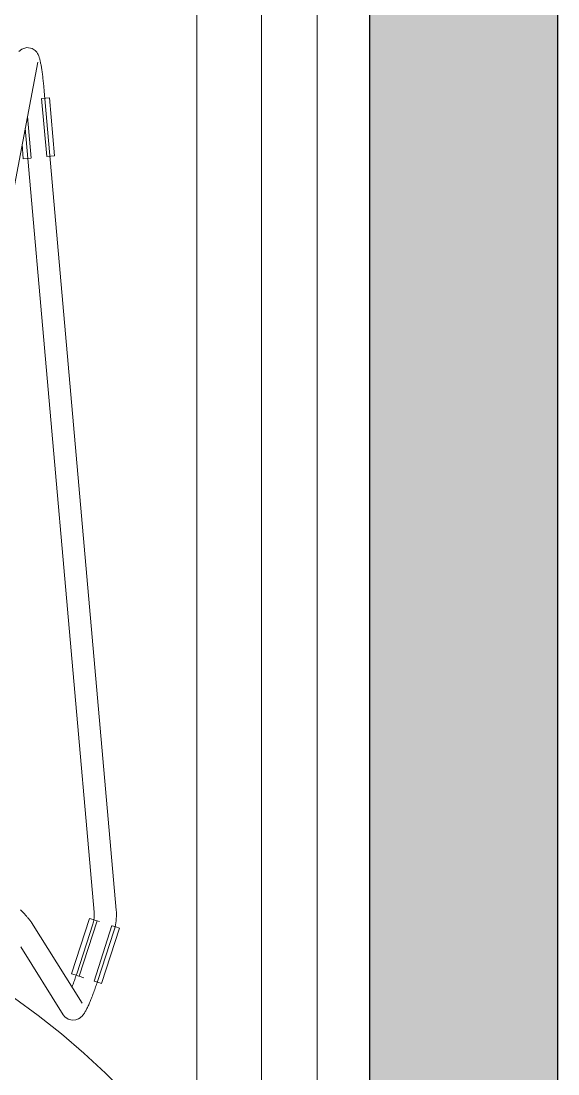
# Model space of a CAD drawing. Header units: millimetres. Extents: x 155927 to 295199, y -4084 to 97293.
# Drawn here: x 227696 to 227987, y 31394 to 31964 of the extents above; entities that cross this region are included whole.
import ezdxf

# ---------------------------------------------------------------- set-up
doc = ezdxf.new("R2010")
doc.units = ezdxf.units.MM
doc.header["$MEASUREMENT"] = 0
for name, color, linetype, lineweight in [('A-WALL-PATT', 7, 'CONTINUOUS', 9), ('I-FURN', 8, 'CONTINUOUS', 9), ('I-WALL', 7, 'CONTINUOUS', 9)]:
    doc.layers.add(name, color=color, linetype=linetype, lineweight=lineweight)

msp = doc.modelspace()

# ---------------------------------------------------------------- hatches: boundary and pattern name
at = {"layer": 'A-WALL-PATT'}
msp.add_hatch(color=256, dxfattribs=at).paths.add_polyline_path([(227986.93, 29907.61), (227986.93, 34245.61), (227884.93, 34245.61), (227884.93, 29907.61), (227976.76, 29907.61)], flags=0)

# ---------------------------------------------------------------- linework, layer by layer
at = {"layer": 'I-FURN'}
for p, q in [((227791.55, 32485.19), (227791.55, 30085.19)), ((227826.55, 30085.19), (227826.55, 32485.19)), ((227826.55, 30085.19), (227826.55, 32485.19)), ((227856.55, 32485.19), (227856.55, 30085.19)), ((227696.81, 31949.11), (227699.56, 31949.95)), ((227699.56, 31949.95), (227702.32, 31949.46)), ((227696.81, 31949.11), (227695.23, 31947.79)), ((227702.32, 31949.46), (227703.97, 31948.42)), ((227703.97, 31948.42), (227704.83, 31947.51)), ((227704.83, 31947.51), (227705.31, 31946.81)), ((227705.31, 31946.81), (227705.61, 31946.25)), ((227705.61, 31946.25), (227705.83, 31945.78)), ((227705.83, 31945.78), (227706, 31945.35)), ((227706, 31945.35), (227706.14, 31944.94)), ((227706.14, 31944.94), (227706.26, 31944.55)), ((227706.26, 31944.55), (227706.38, 31944.15)), ((227686.65, 31842.83), (227705.46, 31942.12)), ((227706.38, 31944.15), (227706.49, 31943.75)), ((227706.49, 31943.75), (227706.59, 31943.34)), ((227706.59, 31943.34), (227706.69, 31942.91)), ((227706.69, 31942.91), (227706.79, 31942.47)), ((227706.79, 31942.47), (227706.88, 31942.01)), ((227706.88, 31942.01), (227706.98, 31941.53)), ((227706.98, 31941.53), (227707.08, 31941.03)), ((227707.08, 31941.03), (227707.17, 31940.52)), ((227707.17, 31940.52), (227707.26, 31939.99)), ((227707.26, 31939.99), (227707.36, 31939.43)), ((227707.36, 31939.43), (227707.45, 31938.87)), ((227707.45, 31938.87), (227707.54, 31938.28)), ((227707.54, 31938.28), (227707.63, 31937.68)), ((227707.63, 31937.68), (227707.72, 31937.06)), ((227707.72, 31937.06), (227707.81, 31936.42)), ((227707.81, 31936.42), (227707.9, 31935.77)), ((227707.9, 31935.77), (227707.99, 31935.11)), ((227707.99, 31935.11), (227708.08, 31934.44)), ((227708.08, 31934.44), (227708.16, 31933.75)), ((227708.16, 31933.75), (227708.24, 31933.05)), ((227708.24, 31933.05), (227708.33, 31932.34)), ((227708.33, 31932.34), (227708.41, 31931.62)), ((227708.41, 31931.62), (227708.49, 31930.9)), ((227708.49, 31930.9), (227708.57, 31930.16)), ((227708.57, 31930.16), (227708.64, 31929.42)), ((227708.64, 31929.42), (227708.72, 31928.68)), ((227708.72, 31928.68), (227708.79, 31927.93)), ((227708.79, 31927.93), (227708.86, 31927.18)), ((227708.86, 31927.18), (227708.93, 31926.43)), ((227707.52, 31922.29), (227710.28, 31890.88)), ((227707.65, 31922.3), (227709.71, 31922.48)), ((227708.93, 31926.43), (227708.94, 31926.27)), ((227747.89, 31482.95), (227708.94, 31926.27)), ((227709.71, 31922.48), (227711.76, 31922.66)), ((227711.76, 31922.66), (227714.52, 31891.25)), ((227701.84, 31890.14), (227699.86, 31912.62)), ((227698.65, 31906.25), (227735.93, 31481.9)), ((227696.91, 31897.66), (227697.6, 31889.77)), ((227699.65, 31889.95), (227697.6, 31889.77)), ((227701.71, 31890.13), (227699.65, 31889.95)), ((227712.47, 31891.07), (227710.41, 31890.89)), ((227714.52, 31891.25), (227712.47, 31891.07)), ((227696.49, 31482.76), (227696.09, 31483.19)), ((227696.88, 31482.33), (227696.49, 31482.76)), ((227747.89, 31482.9), (227747.89, 31482.95)), ((227747.97, 31481.77), (227747.89, 31482.9)), ((227697.26, 31481.92), (227696.88, 31482.33)), ((227697.63, 31481.52), (227697.26, 31481.92)), ((227697.99, 31481.13), (227697.63, 31481.52)), ((227698.33, 31480.75), (227697.99, 31481.13)), ((227698.66, 31480.38), (227698.33, 31480.75)), ((227698.97, 31480.03), (227698.66, 31480.38)), ((227699.28, 31479.7), (227698.97, 31480.03)), ((227699.56, 31479.37), (227699.28, 31479.7)), ((227699.83, 31479.07), (227699.56, 31479.37)), ((227700.09, 31478.77), (227699.83, 31479.07)), ((227700.34, 31478.49), (227700.09, 31478.77)), ((227700.56, 31478.23), (227700.34, 31478.49)), ((227700.78, 31477.97), (227700.56, 31478.23)), ((227700.98, 31477.73), (227700.78, 31477.97)), ((227701.17, 31477.5), (227700.98, 31477.73)), ((227701.35, 31477.28), (227701.17, 31477.5)), ((227701.52, 31477.06), (227701.35, 31477.28)), ((227701.7, 31476.83), (227701.52, 31477.06)), ((227701.88, 31476.57), (227701.7, 31476.83)), ((227733.45, 31478.48), (227723.76, 31448.48)), ((227727.8, 31447.17), (227737.49, 31477.18)), ((227733.45, 31478.48), (227735.4, 31477.85)), ((227735.4, 31477.85), (227737.37, 31477.21)), ((227735.7, 31477.29), (227735.56, 31476.64)), ((227735.81, 31477.94), (227735.7, 31477.29)), ((227735.9, 31478.59), (227735.81, 31477.94)), ((227735.96, 31479.25), (227735.9, 31478.59)), ((227735.94, 31481.9), (227735.98, 31481.24)), ((227735.99, 31479.91), (227735.96, 31479.25)), ((227735.98, 31481.24), (227736, 31480.58)), ((227736, 31480.58), (227735.99, 31479.91)), ((227737.59, 31477.14), (227738.75, 31476.77)), ((227747.66, 31476.07), (227747.82, 31477.2)), ((227747.82, 31477.2), (227747.92, 31478.34)), ((227747.92, 31478.34), (227747.98, 31479.48)), ((227748, 31480.62), (227747.97, 31481.77)), ((227747.98, 31479.48), (227748, 31480.62)), ((227702.1, 31476.25), (227701.88, 31476.57)), ((227729.4, 31432.66), (227702.1, 31476.25)), ((227735.19, 31475.34), (227726.48, 31448.52)), ((227735.2, 31475.36), (227735.19, 31475.34)), ((227735.39, 31476), (227735.2, 31475.36)), ((227735.56, 31476.64), (227735.39, 31476)), ((227745.56, 31474.57), (227735.87, 31444.56)), ((227737.89, 31444.82), (227746.6, 31471.63)), ((227749.6, 31473.27), (227739.91, 31443.26)), ((227745.68, 31474.53), (227747.65, 31473.9)), ((227746.6, 31471.63), (227746.94, 31472.73)), ((227746.94, 31472.73), (227747.22, 31473.83)), ((227747.22, 31473.83), (227747.47, 31474.95)), ((227747.47, 31474.95), (227747.66, 31476.07)), ((227747.65, 31473.9), (227749.6, 31473.27)), ((227696.2, 31463.06), (227719.23, 31426.29)), ((227725.71, 31447.84), (227723.76, 31448.48)), ((227726.37, 31448.19), (227726.48, 31448.52)), ((227724.27, 31442.17), (227724.51, 31442.81)), ((227724.51, 31442.81), (227724.74, 31443.45)), ((227724.74, 31443.45), (227724.98, 31444.11)), ((227724.98, 31444.11), (227725.21, 31444.78)), ((227725.21, 31444.78), (227725.45, 31445.45)), ((227725.45, 31445.45), (227725.68, 31446.13)), ((227725.68, 31446.13), (227725.91, 31446.81)), ((227727.68, 31447.21), (227725.71, 31447.84)), ((227725.91, 31446.81), (227726.14, 31447.5)), ((227726.14, 31447.5), (227726.37, 31448.19)), ((227727.9, 31447.14), (227730.38, 31446.34)), ((227737.96, 31443.89), (227735.99, 31444.53)), ((227737, 31442.15), (227737.25, 31442.88)), ((227737.25, 31442.88), (227737.5, 31443.62)), ((227737.5, 31443.62), (227737.74, 31444.36)), ((227737.74, 31444.36), (227737.89, 31444.82)), ((227739.91, 31443.26), (227737.96, 31443.89)), ((227724.04, 31441.55), (227724.27, 31442.17)), ((227734.97, 31436.55), (227735.23, 31437.21)), ((227735.23, 31437.21), (227735.48, 31437.89)), ((227735.48, 31437.89), (227735.74, 31438.58)), ((227735.74, 31438.58), (227735.99, 31439.28)), ((227735.99, 31439.28), (227736.25, 31439.98)), ((227736.25, 31439.98), (227736.5, 31440.7)), ((227736.5, 31440.7), (227736.75, 31441.42)), ((227736.75, 31441.42), (227737, 31442.15)), ((227705.67, 31425.9), (227692.75, 31435.34)), ((227732.52, 31430.7), (227732.76, 31431.21)), ((227732.76, 31431.21), (227732.99, 31431.74)), ((227732.99, 31431.74), (227733.23, 31432.28)), ((227733.23, 31432.28), (227733.48, 31432.84)), ((227733.48, 31432.84), (227733.72, 31433.42)), ((227733.72, 31433.42), (227733.97, 31434.02)), ((227733.97, 31434.02), (227734.22, 31434.63)), ((227734.22, 31434.63), (227734.47, 31435.25)), ((227734.47, 31435.25), (227734.72, 31435.89)), ((227734.72, 31435.89), (227734.97, 31436.55)), ((227718.2, 31415.96), (227705.67, 31425.9)), ((227720.13, 31425.17), (227719.23, 31426.29)), ((227728.98, 31425.14), (227729.45, 31425.6)), ((227729.45, 31425.6), (227729.82, 31426.03)), ((227729.82, 31426.03), (227730.13, 31426.43)), ((227730.13, 31426.43), (227730.41, 31426.82)), ((227730.41, 31426.82), (227730.66, 31427.21)), ((227730.66, 31427.21), (227730.9, 31427.6)), ((227730.9, 31427.6), (227731.14, 31428)), ((227731.14, 31428), (227731.37, 31428.41)), ((227731.37, 31428.41), (227731.6, 31428.84)), ((227731.6, 31428.84), (227731.83, 31429.28)), ((227731.83, 31429.28), (227732.06, 31429.73)), ((227732.06, 31429.73), (227732.29, 31430.21)), ((227732.29, 31430.21), (227732.52, 31430.7)), ((227720.13, 31425.17), (227721.86, 31423.94)), ((227721.86, 31423.94), (227724.09, 31423.36)), ((227724.09, 31423.36), (227726.06, 31423.53)), ((227726.06, 31423.53), (227727.44, 31424.05)), ((227727.44, 31424.05), (227728.35, 31424.62)), ((227728.35, 31424.62), (227728.98, 31425.14)), ((227730.32, 31405.52), (227718.2, 31415.96)), ((227742.02, 31394.61), (227730.32, 31405.52)), ((227753.27, 31383.23), (227742.02, 31394.61))]:
    msp.add_line(p, q, dxfattribs=at)
at = {"layer": 'I-WALL', "lineweight": 30}
for p, q in [((227884.93, 34245.61), (227884.93, 29907.61)), ((227986.93, 29907.61), (227986.93, 34245.61))]:
    msp.add_line(p, q, dxfattribs=at)

doc.saveas('drawing.dxf')
